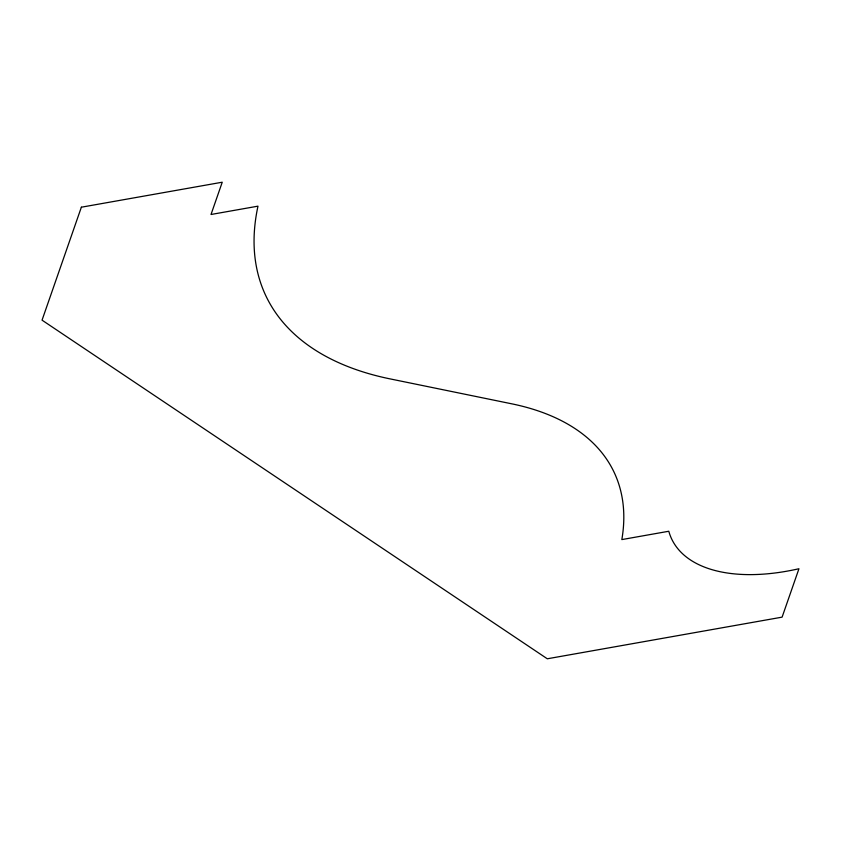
<?xml version="1.0" encoding="UTF-8"?>
<svg xmlns="http://www.w3.org/2000/svg" width="841" height="841" viewBox="0 0 841 841"><rect width="100%" height="100%" fill="white"/><g stroke="black" fill="none" stroke-linecap="round" stroke-linejoin="round"><path stroke-width="1.26" d="M81.367 207.201L42.05 320.158L547.302 658.787L782.098 617.147L798.95 568.737A167.758 88.652 -25.5 0 1 668.795 531.249L621.835 539.586A348.458 184.137 -25.5 0 0 511.791 403.827L390.098 378.892A423.202 223.632 -25.5 0 1 257.977 206.161L211.017 214.487L222.245 182.213L81.367 207.201"/></g></svg>
